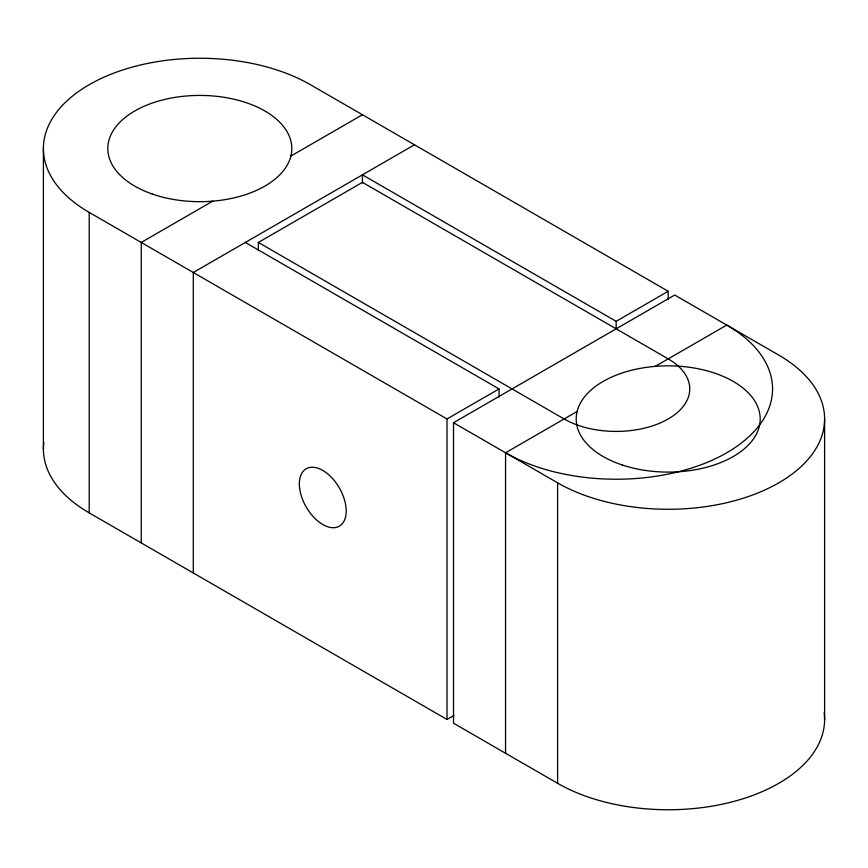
<?xml version="1.0" encoding="UTF-8"?>
<svg xmlns="http://www.w3.org/2000/svg" width="868" height="868" viewBox="0 0 868 868"><rect width="100%" height="100%" fill="white"/><g stroke="black" fill="none" stroke-linecap="round" stroke-linejoin="round"><path stroke-width="1.3" d="M212.812 201.126L141.256 242.443L141.256 542.923M290.878 156.056L362.444 114.75M414.481 144.793L193.293 272.498L193.293 572.967M258.349 242.443L362.444 182.356L668.197 358.875A73.606 42.489 0 0 1 668.197 418.973A73.606 42.489 0 0 1 564.113 418.973L258.349 242.443L258.349 250.57M668.197 299.395L668.197 291.268L310.397 84.695A156.403 90.294 0 0 0 89.209 84.695A156.403 90.294 0 0 0 89.209 212.4L447.009 418.973L499.057 388.929L499.057 397.045M362.444 182.964L362.444 174.837L616.15 321.323L668.197 291.268M453.519 422.727L674.707 295.033L778.791 355.12A156.403 90.294 0 0 1 778.791 482.825A156.403 90.294 0 0 1 557.603 482.825L453.519 422.727L453.519 723.207L557.603 783.305A156.403 90.294 0 0 0 733.351 801.544A156.403 90.294 0 0 0 824.177 712.78M505.556 753.25L505.556 452.781L577.122 411.465M655.188 366.394L726.744 325.077A156.403 90.294 0 0 1 726.744 452.781A156.403 90.294 0 0 1 505.556 452.781M43.823 442.354A156.403 90.294 0 0 0 89.209 512.88L447.009 719.453L453.953 715.449M245.34 242.443L499.057 388.929M824.6 418.973L824.6 719.453M616.15 321.323L616.15 329.439M557.603 482.825L557.603 783.305M447.009 418.973L447.009 719.453M89.209 212.4L89.209 512.88M43.4 148.547L43.4 449.027M152.15 193.987A91.997 53.122 0 0 0 291.789 149.654A91.997 53.122 0 0 0 155.47 102.001A91.997 53.122 0 0 0 152.15 193.987M299.644 488.402A33.125 19.118 60 0 0 337.533 527.006A33.125 19.118 60 0 0 331.142 477.053A33.125 19.118 60 0 0 299.644 488.402M622.193 464.977A91.997 53.122 0 0 0 760.194 418.973A91.997 53.122 0 0 0 622.193 372.969A91.997 53.122 0 0 0 622.193 464.977"/></g></svg>
